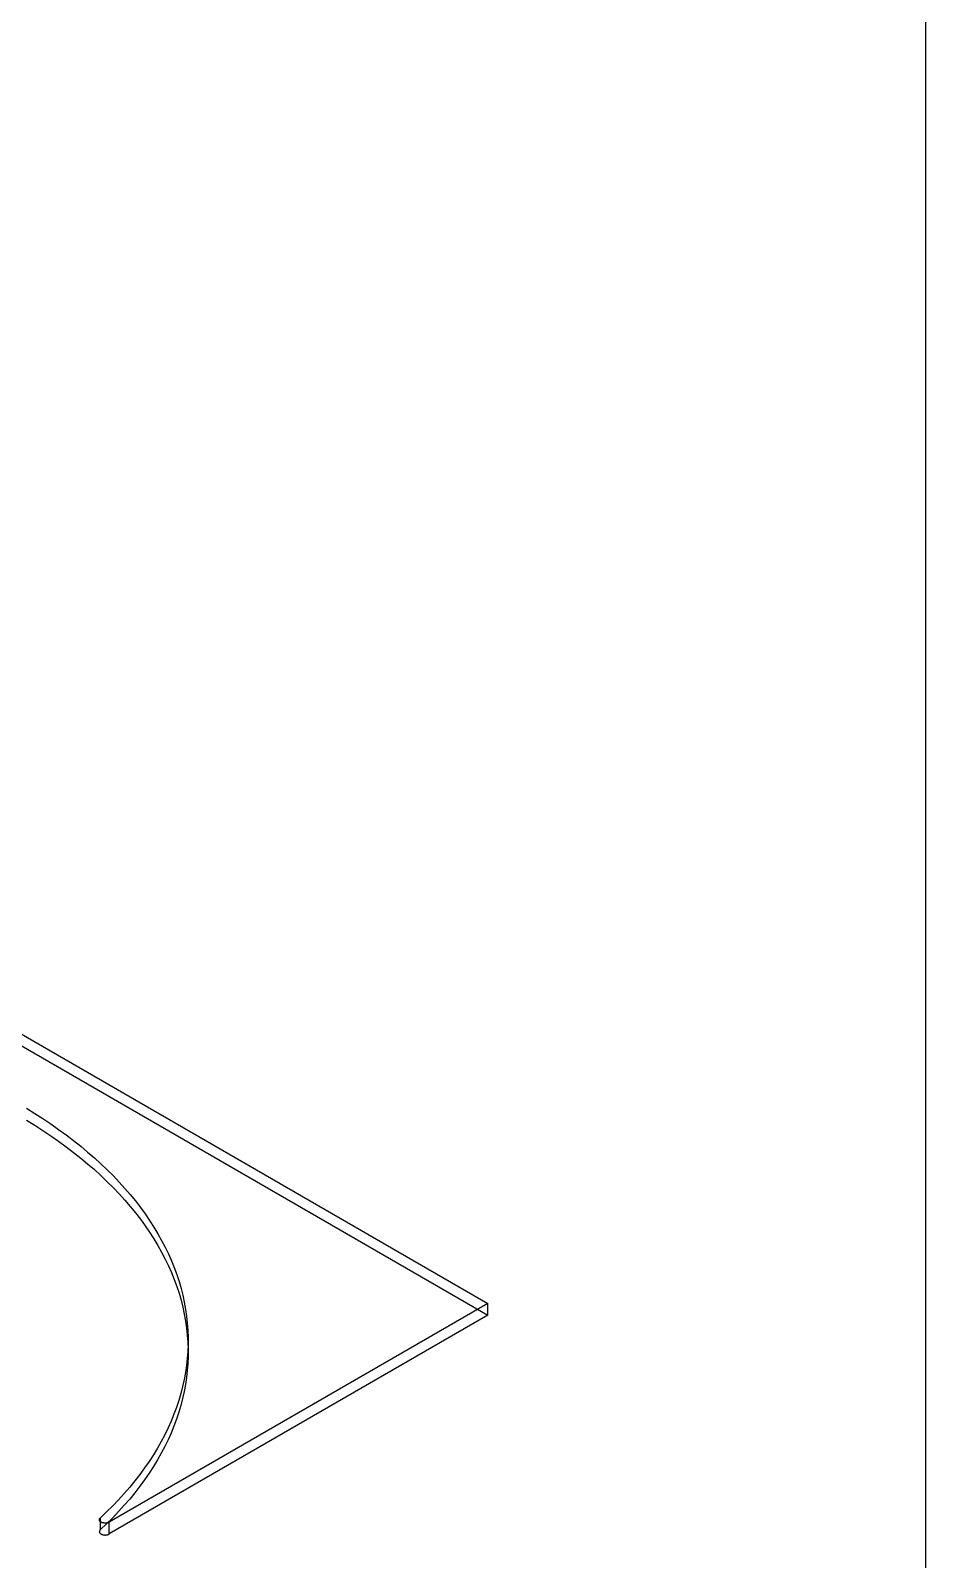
# Model space of a CAD drawing. Header units: inches. Extents: x 1.4 to 100.6, y 1.4 to 64.6.
# Drawn here: x 91.15 to 100.58, y 31.58 to 47.69 of the extents above; entities that cross this region are included whole.
import ezdxf

# ---------------------------------------------------------------- set-up
doc = ezdxf.new("R2010")
doc.units = ezdxf.units.IN
doc.header["$MEASUREMENT"] = 0

msp = doc.modelspace()

# ---------------------------------------------------------------- linework, layer by layer
at = {"layer": 'OUTLINE'}
for p, q in [((100.583, 64.583), (100.583, 1.417)), ((83.597, 41.417), (95.97, 34.273)), ((83.597, 41.292), (95.97, 34.148)), ((91.105, 36.33), (91.193, 36.276)), ((91.193, 36.276), (91.279, 36.221)), ((91.105, 36.205), (91.193, 36.151)), ((91.193, 36.151), (91.279, 36.096)), ((91.279, 36.221), (91.363, 36.165)), ((91.279, 36.096), (91.363, 36.04)), ((91.363, 36.165), (91.445, 36.108)), ((91.445, 36.108), (91.525, 36.049)), ((91.363, 36.04), (91.445, 35.983)), ((91.445, 35.983), (91.525, 35.924)), ((91.525, 36.049), (91.602, 35.99)), ((91.602, 35.99), (91.678, 35.93)), ((91.678, 35.93), (91.751, 35.869)), ((91.525, 35.924), (91.602, 35.865)), ((91.602, 35.865), (91.678, 35.805)), ((91.678, 35.805), (91.751, 35.744)), ((91.751, 35.869), (91.822, 35.808)), ((91.822, 35.808), (91.891, 35.745)), ((91.751, 35.744), (91.822, 35.683)), ((91.822, 35.683), (91.891, 35.62)), ((91.891, 35.745), (91.957, 35.682)), ((91.891, 35.62), (91.957, 35.556)), ((91.957, 35.682), (92.022, 35.617)), ((92.022, 35.617), (92.084, 35.552)), ((91.957, 35.556), (92.022, 35.492)), ((92.022, 35.492), (92.084, 35.427)), ((92.084, 35.552), (92.143, 35.486)), ((92.143, 35.486), (92.2, 35.42)), ((92.084, 35.427), (92.143, 35.361)), ((92.143, 35.361), (92.2, 35.295)), ((92.2, 35.42), (92.255, 35.353)), ((92.2, 35.295), (92.255, 35.228)), ((92.255, 35.353), (92.307, 35.285)), ((92.307, 35.285), (92.357, 35.217)), ((92.255, 35.228), (92.307, 35.16)), ((92.307, 35.16), (92.357, 35.092)), ((92.357, 35.217), (92.404, 35.148)), ((92.404, 35.148), (92.449, 35.078)), ((92.357, 35.092), (92.404, 35.023)), ((92.404, 35.023), (92.449, 34.953)), ((92.449, 35.078), (92.491, 35.008)), ((92.491, 35.008), (92.53, 34.937)), ((92.449, 34.953), (92.491, 34.883)), ((92.491, 34.883), (92.53, 34.812)), ((92.53, 34.937), (92.567, 34.866)), ((92.53, 34.812), (92.567, 34.741)), ((92.567, 34.866), (92.602, 34.795)), ((92.567, 34.741), (92.602, 34.67)), ((92.602, 34.795), (92.634, 34.723)), ((92.602, 34.67), (92.634, 34.598)), ((92.634, 34.723), (92.663, 34.651)), ((92.663, 34.651), (92.69, 34.578)), ((92.634, 34.598), (92.663, 34.526)), ((92.663, 34.526), (92.69, 34.453)), ((92.69, 34.578), (92.714, 34.505)), ((92.714, 34.505), (92.735, 34.432)), ((92.69, 34.453), (92.714, 34.38)), ((92.714, 34.38), (92.735, 34.307)), ((92.735, 34.432), (92.754, 34.359)), ((92.754, 34.359), (92.77, 34.285)), ((95.97, 34.273), (91.979, 31.969)), ((92.735, 34.307), (92.754, 34.234)), ((92.754, 34.234), (92.77, 34.16)), ((92.77, 34.285), (92.783, 34.211)), ((92.77, 34.16), (92.783, 34.086)), ((92.783, 34.211), (92.793, 34.138)), ((95.97, 34.148), (95.97, 34.273)), ((95.97, 34.148), (91.979, 31.844)), ((92.783, 34.086), (92.793, 34.012)), ((92.793, 34.138), (92.801, 34.064)), ((92.793, 34.012), (92.801, 33.938)), ((92.801, 34.064), (92.807, 33.989)), ((92.801, 33.938), (92.807, 33.864)), ((92.809, 33.841), (92.806, 33.767)), ((92.807, 33.989), (92.809, 33.915)), ((92.807, 33.864), (92.809, 33.79)), ((92.809, 33.915), (92.809, 33.841)), ((92.801, 33.693), (92.792, 33.619)), ((92.806, 33.767), (92.801, 33.693)), ((92.809, 33.716), (92.806, 33.642)), ((92.809, 33.79), (92.809, 33.716)), ((92.782, 33.545), (92.768, 33.471)), ((92.792, 33.619), (92.782, 33.545)), ((92.801, 33.568), (92.792, 33.494)), ((92.806, 33.642), (92.801, 33.568)), ((92.752, 33.397), (92.733, 33.324)), ((92.768, 33.471), (92.752, 33.397)), ((92.782, 33.42), (92.768, 33.346)), ((92.792, 33.494), (92.782, 33.42)), ((92.711, 33.251), (92.687, 33.178)), ((92.733, 33.324), (92.711, 33.251)), ((92.733, 33.199), (92.711, 33.126)), ((92.752, 33.272), (92.733, 33.199)), ((92.768, 33.346), (92.752, 33.272)), ((92.631, 33.033), (92.598, 32.962)), ((92.66, 33.106), (92.631, 33.033)), ((92.687, 33.178), (92.66, 33.106)), ((92.687, 33.053), (92.66, 32.98)), ((92.711, 33.126), (92.687, 33.053)), ((92.564, 32.89), (92.526, 32.819)), ((92.598, 32.962), (92.564, 32.89)), ((92.631, 32.908), (92.598, 32.836)), ((92.66, 32.98), (92.631, 32.908)), ((92.486, 32.749), (92.444, 32.679)), ((92.526, 32.819), (92.486, 32.749)), ((92.564, 32.765), (92.526, 32.694)), ((92.598, 32.836), (92.564, 32.765)), ((92.399, 32.609), (92.351, 32.54)), ((92.444, 32.679), (92.399, 32.609)), ((92.444, 32.554), (92.399, 32.484)), ((92.486, 32.624), (92.444, 32.554)), ((92.526, 32.694), (92.486, 32.624)), ((92.249, 32.404), (92.194, 32.337)), ((92.301, 32.472), (92.249, 32.404)), ((92.351, 32.54), (92.301, 32.472)), ((92.351, 32.415), (92.301, 32.347)), ((92.399, 32.484), (92.351, 32.415)), ((92.137, 32.271), (92.077, 32.205)), ((92.194, 32.337), (92.137, 32.271)), ((92.249, 32.279), (92.194, 32.212)), ((92.301, 32.347), (92.249, 32.279)), ((91.951, 32.076), (91.884, 32.012)), ((92.015, 32.14), (91.951, 32.076)), ((92.077, 32.205), (92.015, 32.14)), ((92.077, 32.08), (92.015, 32.015)), ((92.137, 32.146), (92.077, 32.08)), ((92.194, 32.212), (92.137, 32.146)), ((91.874, 31.994), (91.875, 31.996)), ((91.875, 31.993), (91.874, 31.994)), ((91.875, 31.999), (91.876, 32.001)), ((91.875, 31.997), (91.875, 31.999)), ((91.875, 31.996), (91.875, 31.997)), ((91.875, 31.991), (91.875, 31.993)), ((91.875, 31.989), (91.875, 31.991)), ((91.875, 31.988), (91.875, 31.989)), ((91.876, 31.986), (91.875, 31.988)), ((91.876, 32.002), (91.877, 32.004)), ((91.876, 32.001), (91.876, 32.002)), ((91.877, 31.985), (91.876, 31.986)), ((91.877, 32.004), (91.878, 32.005)), ((91.877, 31.983), (91.877, 31.985)), ((91.878, 31.982), (91.877, 31.983)), ((91.878, 32.005), (91.879, 32.007)), ((91.879, 31.98), (91.878, 31.982)), ((91.879, 32.007), (91.88, 32.008)), ((91.88, 31.979), (91.879, 31.98)), ((91.88, 32.008), (91.881, 32.01)), ((91.882, 31.977), (91.88, 31.979)), ((91.881, 32.01), (91.882, 32.011)), ((91.882, 32.011), (91.884, 32.012)), ((91.883, 31.976), (91.882, 31.977)), ((91.885, 31.974), (91.883, 31.976)), ((91.884, 32.012), (91.884, 31.887)), ((91.951, 31.951), (91.884, 31.887)), ((91.886, 31.973), (91.885, 31.974)), ((91.888, 31.972), (91.886, 31.973)), ((91.89, 31.97), (91.888, 31.972)), ((91.891, 31.969), (91.89, 31.97)), ((91.893, 31.968), (91.891, 31.969)), ((91.896, 31.967), (91.893, 31.968)), ((91.898, 31.966), (91.896, 31.967)), ((91.9, 31.965), (91.898, 31.966)), ((91.902, 31.964), (91.9, 31.965)), ((91.905, 31.963), (91.902, 31.964)), ((91.907, 31.963), (91.905, 31.963)), ((91.909, 31.962), (91.907, 31.963)), ((91.912, 31.961), (91.909, 31.962)), ((91.915, 31.961), (91.912, 31.961)), ((91.917, 31.96), (91.915, 31.961)), ((91.92, 31.96), (91.917, 31.96)), ((91.923, 31.959), (91.92, 31.96)), ((91.925, 31.959), (91.923, 31.959)), ((91.928, 31.959), (91.925, 31.959)), ((91.931, 31.958), (91.928, 31.959)), ((91.934, 31.958), (91.931, 31.958)), ((91.936, 31.958), (91.934, 31.958)), ((91.939, 31.958), (91.936, 31.958)), ((91.942, 31.959), (91.939, 31.958)), ((91.945, 31.959), (91.942, 31.959)), ((91.948, 31.959), (91.945, 31.959)), ((91.95, 31.959), (91.948, 31.959)), ((91.953, 31.96), (91.95, 31.959)), ((92.015, 32.015), (91.951, 31.951)), ((91.956, 31.96), (91.953, 31.96)), ((91.958, 31.961), (91.956, 31.96)), ((91.961, 31.961), (91.958, 31.961)), ((91.963, 31.962), (91.961, 31.961)), ((91.966, 31.963), (91.963, 31.962)), ((91.968, 31.964), (91.966, 31.963)), ((91.971, 31.965), (91.968, 31.964)), ((91.973, 31.966), (91.971, 31.965)), ((91.975, 31.967), (91.973, 31.966)), ((91.977, 31.968), (91.975, 31.967)), ((91.979, 31.969), (91.977, 31.968)), ((91.979, 31.844), (91.979, 31.969)), ((91.875, 31.871), (91.874, 31.869)), ((91.874, 31.869), (91.875, 31.867)), ((91.876, 31.875), (91.875, 31.874)), ((91.875, 31.874), (91.875, 31.872)), ((91.875, 31.872), (91.875, 31.871)), ((91.875, 31.867), (91.875, 31.866)), ((91.875, 31.866), (91.875, 31.864)), ((91.875, 31.864), (91.875, 31.863)), ((91.875, 31.863), (91.876, 31.861)), ((91.877, 31.879), (91.876, 31.877)), ((91.876, 31.877), (91.876, 31.875)), ((91.876, 31.861), (91.877, 31.86)), ((91.878, 31.88), (91.877, 31.879)), ((91.877, 31.86), (91.877, 31.858)), ((91.877, 31.858), (91.878, 31.856)), ((91.879, 31.882), (91.878, 31.88)), ((91.878, 31.856), (91.879, 31.855)), ((91.88, 31.883), (91.879, 31.882)), ((91.879, 31.855), (91.88, 31.853)), ((91.881, 31.885), (91.88, 31.883)), ((91.88, 31.853), (91.882, 31.852)), ((91.882, 31.886), (91.881, 31.885)), ((91.884, 31.887), (91.882, 31.886)), ((91.882, 31.852), (91.883, 31.851)), ((91.883, 31.851), (91.885, 31.849)), ((91.885, 31.849), (91.886, 31.848)), ((91.886, 31.848), (91.888, 31.847)), ((91.888, 31.847), (91.89, 31.845)), ((91.89, 31.845), (91.891, 31.844)), ((91.891, 31.844), (91.893, 31.843)), ((91.893, 31.843), (91.896, 31.842)), ((91.896, 31.842), (91.898, 31.841)), ((91.898, 31.841), (91.9, 31.84)), ((91.9, 31.84), (91.902, 31.839)), ((91.902, 31.839), (91.905, 31.838)), ((91.905, 31.838), (91.907, 31.837)), ((91.907, 31.837), (91.909, 31.837)), ((91.909, 31.837), (91.912, 31.836)), ((91.912, 31.836), (91.915, 31.836)), ((91.915, 31.836), (91.917, 31.835)), ((91.917, 31.835), (91.92, 31.835)), ((91.92, 31.835), (91.923, 31.834)), ((91.923, 31.834), (91.925, 31.834)), ((91.925, 31.834), (91.928, 31.834)), ((91.928, 31.834), (91.931, 31.833)), ((91.931, 31.833), (91.934, 31.833)), ((91.934, 31.833), (91.936, 31.833)), ((91.936, 31.833), (91.939, 31.833)), ((91.939, 31.833), (91.942, 31.834)), ((91.942, 31.834), (91.945, 31.834)), ((91.945, 31.834), (91.948, 31.834)), ((91.948, 31.834), (91.95, 31.834)), ((91.95, 31.834), (91.953, 31.835)), ((91.953, 31.835), (91.956, 31.835)), ((91.956, 31.835), (91.958, 31.836)), ((91.958, 31.836), (91.961, 31.836)), ((91.961, 31.836), (91.963, 31.837)), ((91.963, 31.837), (91.966, 31.838)), ((91.966, 31.838), (91.968, 31.839)), ((91.968, 31.839), (91.971, 31.84)), ((91.971, 31.84), (91.973, 31.841)), ((91.973, 31.841), (91.975, 31.842)), ((91.975, 31.842), (91.977, 31.843)), ((91.977, 31.843), (91.979, 31.844))]:
    msp.add_line(p, q, dxfattribs=at)

doc.saveas('drawing.dxf')
